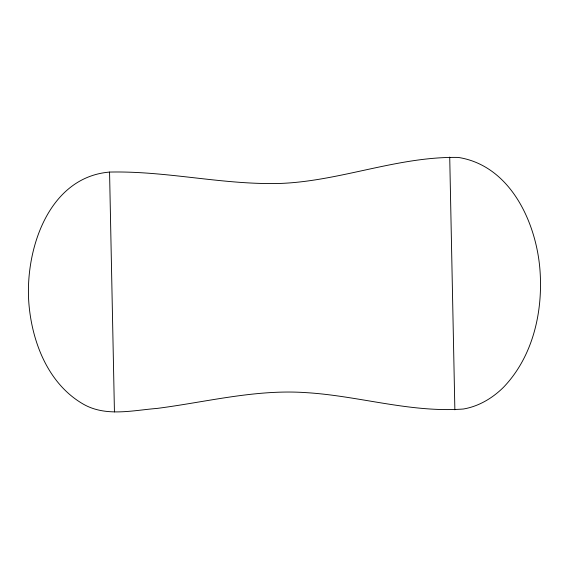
<?xml version="1.0" encoding="UTF-8"?>
<svg xmlns="http://www.w3.org/2000/svg" width="569" height="569" viewBox="0 0 569 569"><rect width="100%" height="100%" fill="white"/><g stroke="black" fill="none" stroke-linecap="round" stroke-linejoin="round"><path stroke-width="0.85" d="M109.561 172.073C47.597 177.286 24.275 251.868 29.005 304.82L29.005 304.863C32.419 343.207 48.657 384.331 83.501 404.246C106.019 417.049 132.677 410.356 156.93 408.435C206.298 402.105 255.431 389.189 305.56 392.603C358.363 395.697 410.206 412.909 463.358 409.019C478.742 406.401 492.633 398.115 503.593 387.19C533.281 356.187 543.253 310.887 539.896 269.087L539.889 269.037C536.019 221.818 510.002 165.444 458.237 157.428C397.752 156.29 340.305 181.227 280.026 183.453C222.92 185.032 166.674 170.736 109.561 172.073L114.44 411.935M449.723 157.065L454.866 409.808"/></g></svg>
